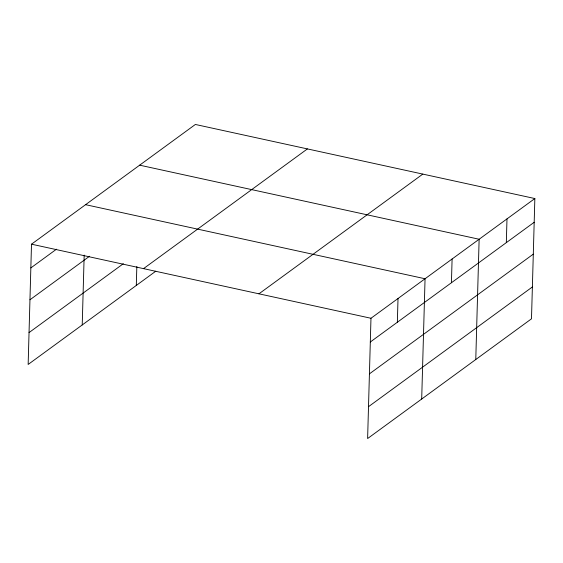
<?xml version="1.0" encoding="UTF-8"?>
<svg xmlns="http://www.w3.org/2000/svg" width="563" height="563" viewBox="0 0 563 563"><rect width="100%" height="100%" fill="white"/><g stroke="black" fill="none" stroke-linecap="round" stroke-linejoin="round"><path stroke-width="0.84" d="M534.85 198.542L370.975 318.264L367.618 438.535L531.493 318.813L534.85 198.542L195.382 124.465L31.507 244.187L28.15 364.458L155.803 271.197M82.226 324.95L84.176 255.102M136.302 285.441L136.837 266.503M397.351 322.247L398.02 298.51M421.694 399.026L425.058 278.755L85.59 204.679M451.435 282.739L452.096 259.001M475.777 359.518L479.134 239.247L139.666 165.17M506.327 242.632L506.989 218.894M30.845 267.925L56.497 249.184M29.959 299.776L89.58 256.221M29.037 332.599L123.332 263.716M143.537 268.628L307.405 148.913M258.952 293.816L422.827 174.094M370.313 342.001L534.188 222.279M369.427 373.853L533.295 254.138M368.512 406.676L532.38 286.961M31.507 244.187L370.975 318.264"/></g></svg>
